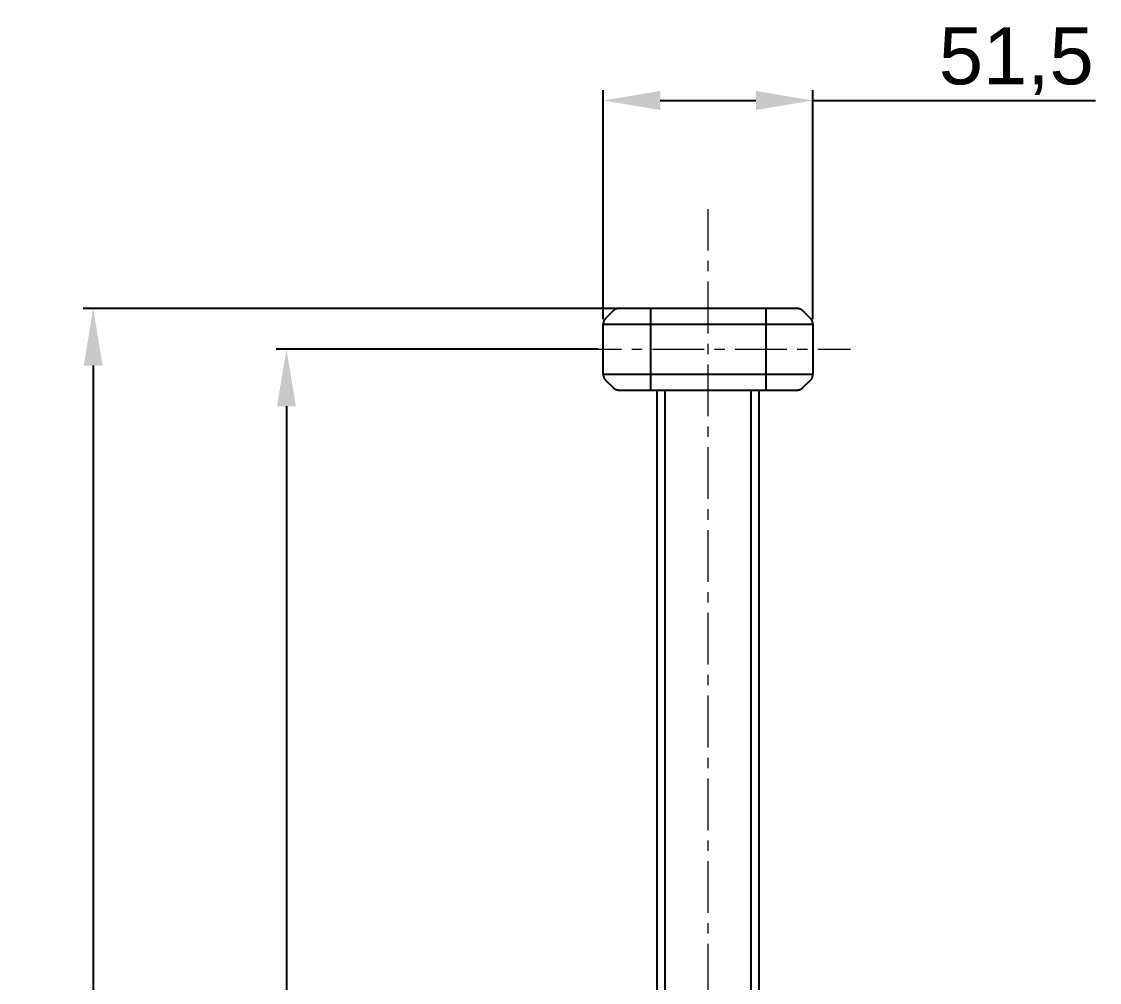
# Model space of a CAD drawing. Header units: millimetres. Extents: x 5343 to 5937, y -2661 to -1821.
# Drawn here: x 5462.2 to 5594.6, y -2285 to -2167.1 of the extents above; entities that cross this region are included whole.
import ezdxf

# ---------------------------------------------------------------- set-up
doc = ezdxf.new("R2010")
doc.units = ezdxf.units.MM
doc.header["$LTSCALE"] = 0.1
doc.linetypes.add('CENTERX2', pattern=[101.6, 63.5, -12.7, 12.7, -12.7])
doc.layers.get('0').update_dxf_attribs({"lineweight": 15})
doc.styles.get("Standard").update_dxf_attribs({"font": 'arial.ttf'})
doc.dimstyles.new('ISO-25', dxfattribs={"dimtxt": 2.5, "dimasz": 2.5, "dimexe": 1.25, "dimexo": 0.625, "dimtad": 1, "dimlfac": 5, "dimtxsty": 'Standard', "dimcen": 2.5, "dimadec": 0, "dimazin": 0, "dimtfac": 1, "dimtmove": 0, "dimatfit": 3, "dimfxl": 1, "dimarcsym": 0})

# ---------------------------------------------------------------- blocks, each defined once
blk = doc.blocks.new('*D36')
at = {"color": 3, "lineweight": -2, "transparency": 16777216}
for p, q in [((5536.86, -2202.3), (5469.76, -2202.3)), ((5471.01, -2209.3), (5471.01, -2517.8)), ((5536.86, -2524.8), (5469.76, -2524.8))]:
    blk.add_line(p, q, dxfattribs=at)
at = {"color": 3, "transparency": 16777216}
for points in [[(5469.84, -2209.3), (5472.17, -2209.3), (5471.01, -2202.3)], [(5469.84, -2517.8), (5472.17, -2517.8), (5471.01, -2524.8)]]:
    blk.add_solid(points, dxfattribs=at)
at = {"layer": 'Defpoints', "color": 0, "transparency": 16777216}
for p in [(5537.49, -2202.3), (5471.01, -2524.8), (5537.49, -2524.8)]:
    blk.add_point(p, dxfattribs=at)
at = {"color": 3, "transparency": 16777216, "insert": (5466.81, -2363.55), "char_height": 7, "attachment_point": 5, "rotation": 90, "bg_fill": 3, "box_fill_scale": 1.1, "bg_fill_color": 256, "bg_fill_true_color": 13158600, "bg_fill_transparency": 0}
blk.add_mtext('645', dxfattribs=at)
blk = doc.blocks.new('*D38')
at = {"color": 3, "lineweight": -2, "transparency": 16777216}
for p, q in [((5533.62, -2203.59), (5533.62, -2175.52)), ((5559.37, -2203.59), (5559.37, -2175.52)), ((5540.62, -2176.77), (5552.37, -2176.77)), ((5559.37, -2176.77), (5594.08, -2176.77))]:
    blk.add_line(p, q, dxfattribs=at)
at = {"color": 3, "transparency": 16777216}
for points in [[(5540.62, -2175.6), (5540.62, -2177.94), (5533.62, -2176.77)], [(5552.37, -2175.6), (5552.37, -2177.94), (5559.37, -2176.77)]]:
    blk.add_solid(points, dxfattribs=at)
at = {"layer": 'Defpoints', "color": 0, "transparency": 16777216}
for p in [(5559.37, -2176.77), (5533.62, -2204.22), (5559.37, -2204.22)]:
    blk.add_point(p, dxfattribs=at)
at = {"color": 3, "transparency": 16777216, "insert": (5584.34, -2171.94), "char_height": 7, "attachment_point": 5, "bg_fill": 3, "box_fill_scale": 1.1, "bg_fill_color": 256, "bg_fill_true_color": 13158600, "bg_fill_transparency": 0}
blk.add_mtext('51,5', dxfattribs=at)
blk = doc.blocks.new('*D42')
at = {"color": 3, "lineweight": -2, "transparency": 16777216}
for p, q in [((5533, -2207.3), (5493.48, -2207.3)), ((5494.73, -2214.3), (5494.73, -2512.8)), ((5515.97, -2519.8), (5493.48, -2519.8))]:
    blk.add_line(p, q, dxfattribs=at)
at = {"color": 3, "transparency": 16777216}
for points in [[(5493.57, -2214.3), (5495.9, -2214.3), (5494.73, -2207.3)], [(5493.57, -2512.8), (5495.9, -2512.8), (5494.73, -2519.8)]]:
    blk.add_solid(points, dxfattribs=at)
at = {"layer": 'Defpoints', "color": 0, "transparency": 16777216}
for p in [(5533.62, -2207.3), (5494.73, -2519.8), (5516.6, -2519.8)]:
    blk.add_point(p, dxfattribs=at)
at = {"color": 3, "transparency": 16777216, "insert": (5490.53, -2363.55), "char_height": 7, "attachment_point": 5, "rotation": 90, "bg_fill": 3, "box_fill_scale": 1.1, "bg_fill_color": 256, "bg_fill_true_color": 13158600, "bg_fill_transparency": 0}
blk.add_mtext('625', dxfattribs=at)

msp = doc.modelspace()

# ---------------------------------------------------------------- linework, layer by layer
at = {"color": 1, "linetype": 'CENTERX2'}
for p, q in [((5546.497, -2540.633), (5546.497, -2190.128)), ((5529.502, -2207.304), (5564.002, -2207.304))]:
    msp.add_line(p, q, dxfattribs=at)
at = {"color": 7, "linetype": 'Continuous', "lineweight": 25}
for p, q in [((5534.843, -2202.597), (5533.921, -2203.511)), ((5534.868, -2202.573), (5534.843, -2202.597)), ((5534.894, -2202.55), (5534.868, -2202.573)), ((5534.92, -2202.528), (5534.894, -2202.55)), ((5534.948, -2202.507), (5534.92, -2202.528)), ((5534.975, -2202.486), (5534.948, -2202.507)), ((5535.004, -2202.467), (5534.975, -2202.486)), ((5535.033, -2202.449), (5535.004, -2202.467)), ((5535.063, -2202.432), (5535.033, -2202.449)), ((5535.093, -2202.416), (5535.063, -2202.432)), ((5535.124, -2202.4), (5535.093, -2202.416)), ((5535.155, -2202.386), (5535.124, -2202.4)), ((5535.187, -2202.373), (5535.155, -2202.386)), ((5535.22, -2202.361), (5535.187, -2202.373)), ((5535.252, -2202.35), (5535.22, -2202.361)), ((5535.285, -2202.341), (5535.252, -2202.35)), ((5535.319, -2202.332), (5535.285, -2202.341)), ((5535.352, -2202.324), (5535.319, -2202.332)), ((5535.386, -2202.318), (5535.352, -2202.324)), ((5535.42, -2202.313), (5535.386, -2202.318)), ((5535.454, -2202.309), (5535.42, -2202.313)), ((5535.488, -2202.306), (5535.454, -2202.309)), ((5535.523, -2202.304), (5535.488, -2202.306)), ((5535.557, -2202.304), (5535.523, -2202.304)), ((5539.416, -2202.304), (5535.557, -2202.304)), ((5553.578, -2202.304), (5539.416, -2202.304)), ((5539.416, -2202.304), (5539.416, -2212.304)), ((5557.436, -2202.304), (5553.578, -2202.304)), ((5553.578, -2202.304), (5553.578, -2212.304)), ((5557.47, -2202.304), (5557.436, -2202.304)), ((5557.505, -2202.306), (5557.47, -2202.304)), ((5557.539, -2202.309), (5557.505, -2202.306)), ((5557.573, -2202.313), (5557.539, -2202.309)), ((5557.607, -2202.318), (5557.573, -2202.313)), ((5557.641, -2202.324), (5557.607, -2202.318)), ((5557.675, -2202.332), (5557.641, -2202.324)), ((5557.708, -2202.341), (5557.675, -2202.332)), ((5557.741, -2202.35), (5557.708, -2202.341)), ((5557.774, -2202.361), (5557.741, -2202.35)), ((5557.806, -2202.373), (5557.774, -2202.361)), ((5557.838, -2202.386), (5557.806, -2202.373)), ((5557.869, -2202.4), (5557.838, -2202.386)), ((5557.9, -2202.416), (5557.869, -2202.4)), ((5557.93, -2202.432), (5557.9, -2202.416)), ((5557.96, -2202.449), (5557.93, -2202.432)), ((5557.989, -2202.467), (5557.96, -2202.449)), ((5558.018, -2202.486), (5557.989, -2202.467)), ((5558.046, -2202.507), (5558.018, -2202.486)), ((5558.073, -2202.528), (5558.046, -2202.507)), ((5558.099, -2202.55), (5558.073, -2202.528)), ((5558.125, -2202.573), (5558.099, -2202.55)), ((5558.15, -2202.597), (5558.125, -2202.573)), ((5559.073, -2203.511), (5558.15, -2202.597)), ((5533.626, -2204.184), (5533.625, -2204.218)), ((5533.625, -2204.218), (5539.429, -2204.218)), ((5533.625, -2210.389), (5533.625, -2204.218)), ((5533.627, -2204.149), (5533.626, -2204.184)), ((5533.63, -2204.115), (5533.627, -2204.149)), ((5533.634, -2204.081), (5533.63, -2204.115)), ((5533.64, -2204.048), (5533.634, -2204.081)), ((5533.646, -2204.014), (5533.64, -2204.048)), ((5533.654, -2203.981), (5533.646, -2204.014)), ((5533.663, -2203.948), (5533.654, -2203.981)), ((5533.672, -2203.915), (5533.663, -2203.948)), ((5533.683, -2203.883), (5533.672, -2203.915)), ((5533.695, -2203.851), (5533.683, -2203.883)), ((5533.709, -2203.819), (5533.695, -2203.851)), ((5533.723, -2203.788), (5533.709, -2203.819)), ((5533.738, -2203.757), (5533.723, -2203.788)), ((5533.755, -2203.727), (5533.738, -2203.757)), ((5533.772, -2203.698), (5533.755, -2203.727)), ((5533.79, -2203.669), (5533.772, -2203.698)), ((5533.81, -2203.641), (5533.79, -2203.669)), ((5533.83, -2203.613), (5533.81, -2203.641)), ((5533.851, -2203.587), (5533.83, -2203.613)), ((5533.874, -2203.56), (5533.851, -2203.587)), ((5533.897, -2203.535), (5533.874, -2203.56)), ((5533.921, -2203.511), (5533.897, -2203.535)), ((5539.429, -2204.218), (5553.564, -2204.218)), ((5553.564, -2204.218), (5559.368, -2204.218)), ((5559.096, -2203.535), (5559.073, -2203.511)), ((5559.12, -2203.56), (5559.096, -2203.535)), ((5559.142, -2203.587), (5559.12, -2203.56)), ((5559.163, -2203.613), (5559.142, -2203.587)), ((5559.183, -2203.641), (5559.163, -2203.613)), ((5559.203, -2203.669), (5559.183, -2203.641)), ((5559.221, -2203.698), (5559.203, -2203.669)), ((5559.238, -2203.727), (5559.221, -2203.698)), ((5559.255, -2203.757), (5559.238, -2203.727)), ((5559.27, -2203.788), (5559.255, -2203.757)), ((5559.284, -2203.819), (5559.27, -2203.788)), ((5559.298, -2203.851), (5559.284, -2203.819)), ((5559.31, -2203.883), (5559.298, -2203.851)), ((5559.321, -2203.915), (5559.31, -2203.883)), ((5559.331, -2203.948), (5559.321, -2203.915)), ((5559.339, -2203.981), (5559.331, -2203.948)), ((5559.347, -2204.014), (5559.339, -2203.981)), ((5559.353, -2204.048), (5559.347, -2204.014)), ((5559.359, -2204.081), (5559.353, -2204.048)), ((5559.363, -2204.115), (5559.359, -2204.081)), ((5559.366, -2204.149), (5559.363, -2204.115)), ((5559.368, -2204.184), (5559.366, -2204.149)), ((5559.368, -2204.218), (5559.368, -2204.184)), ((5559.368, -2204.218), (5559.368, -2210.389)), ((5539.429, -2210.389), (5533.625, -2210.389)), ((5533.625, -2210.389), (5533.626, -2210.424)), ((5533.626, -2210.424), (5533.627, -2210.458)), ((5533.627, -2210.458), (5533.63, -2210.492)), ((5533.63, -2210.492), (5533.634, -2210.526)), ((5533.634, -2210.526), (5533.64, -2210.56)), ((5533.64, -2210.56), (5533.646, -2210.593)), ((5533.646, -2210.593), (5533.654, -2210.627)), ((5533.654, -2210.627), (5533.663, -2210.66)), ((5533.663, -2210.66), (5533.672, -2210.692)), ((5533.672, -2210.692), (5533.683, -2210.725)), ((5533.683, -2210.725), (5533.695, -2210.757)), ((5533.695, -2210.757), (5533.709, -2210.788)), ((5533.709, -2210.788), (5533.723, -2210.819)), ((5533.723, -2210.819), (5533.738, -2210.85)), ((5533.738, -2210.85), (5533.755, -2210.88)), ((5533.755, -2210.88), (5533.772, -2210.909)), ((5533.772, -2210.909), (5533.79, -2210.938)), ((5533.79, -2210.938), (5533.81, -2210.966)), ((5533.81, -2210.966), (5533.83, -2210.994)), ((5533.83, -2210.994), (5533.851, -2211.021)), ((5533.851, -2211.021), (5533.874, -2211.047)), ((5533.874, -2211.047), (5533.897, -2211.072)), ((5533.897, -2211.072), (5533.921, -2211.097)), ((5533.921, -2211.097), (5534.843, -2212.011)), ((5553.564, -2210.389), (5539.429, -2210.389)), ((5559.368, -2210.389), (5553.564, -2210.389)), ((5558.15, -2212.011), (5559.073, -2211.097)), ((5559.073, -2211.097), (5559.096, -2211.072)), ((5559.096, -2211.072), (5559.12, -2211.047)), ((5559.12, -2211.047), (5559.142, -2211.021)), ((5559.142, -2211.021), (5559.163, -2210.994)), ((5559.163, -2210.994), (5559.183, -2210.966)), ((5559.183, -2210.966), (5559.203, -2210.938)), ((5559.203, -2210.938), (5559.221, -2210.909)), ((5559.221, -2210.909), (5559.238, -2210.88)), ((5559.238, -2210.88), (5559.255, -2210.85)), ((5559.255, -2210.85), (5559.27, -2210.819)), ((5559.27, -2210.819), (5559.284, -2210.788)), ((5559.284, -2210.788), (5559.298, -2210.757)), ((5559.298, -2210.757), (5559.31, -2210.725)), ((5559.31, -2210.725), (5559.321, -2210.692)), ((5559.321, -2210.692), (5559.331, -2210.66)), ((5559.331, -2210.66), (5559.339, -2210.627)), ((5559.339, -2210.627), (5559.347, -2210.593)), ((5559.347, -2210.593), (5559.353, -2210.56)), ((5559.353, -2210.56), (5559.359, -2210.526)), ((5559.359, -2210.526), (5559.363, -2210.492)), ((5559.363, -2210.492), (5559.366, -2210.458)), ((5559.366, -2210.458), (5559.368, -2210.424)), ((5559.368, -2210.424), (5559.368, -2210.389)), ((5534.843, -2212.011), (5534.868, -2212.035)), ((5534.868, -2212.035), (5534.894, -2212.057)), ((5534.894, -2212.057), (5534.92, -2212.079)), ((5534.92, -2212.079), (5534.948, -2212.101)), ((5534.948, -2212.101), (5534.975, -2212.121)), ((5534.975, -2212.121), (5535.004, -2212.14)), ((5535.004, -2212.14), (5535.033, -2212.158)), ((5535.033, -2212.158), (5535.063, -2212.175)), ((5535.063, -2212.175), (5535.093, -2212.192)), ((5535.093, -2212.192), (5535.124, -2212.207)), ((5535.124, -2212.207), (5535.155, -2212.221)), ((5535.155, -2212.221), (5535.187, -2212.234)), ((5535.187, -2212.234), (5535.22, -2212.246)), ((5535.22, -2212.246), (5535.252, -2212.257)), ((5535.252, -2212.257), (5535.285, -2212.267)), ((5535.285, -2212.267), (5535.319, -2212.275)), ((5535.319, -2212.275), (5535.352, -2212.283)), ((5535.352, -2212.283), (5535.386, -2212.289)), ((5535.386, -2212.289), (5535.42, -2212.294)), ((5535.42, -2212.294), (5535.454, -2212.298)), ((5535.454, -2212.298), (5535.488, -2212.301)), ((5535.488, -2212.301), (5535.523, -2212.303)), ((5535.523, -2212.303), (5535.557, -2212.304)), ((5535.557, -2212.304), (5539.416, -2212.304)), ((5539.416, -2212.304), (5553.578, -2212.304)), ((5540.247, -2287.417), (5540.247, -2212.304)), ((5541.247, -2287.417), (5541.247, -2212.304)), ((5551.747, -2212.304), (5551.747, -2287.417)), ((5552.747, -2212.304), (5552.747, -2287.417)), ((5553.578, -2212.304), (5557.436, -2212.304)), ((5557.436, -2212.304), (5557.47, -2212.303)), ((5557.47, -2212.303), (5557.505, -2212.301)), ((5557.505, -2212.301), (5557.539, -2212.298)), ((5557.539, -2212.298), (5557.573, -2212.294)), ((5557.573, -2212.294), (5557.607, -2212.289)), ((5557.607, -2212.289), (5557.641, -2212.283)), ((5557.641, -2212.283), (5557.675, -2212.275)), ((5557.675, -2212.275), (5557.708, -2212.267)), ((5557.708, -2212.267), (5557.741, -2212.257)), ((5557.741, -2212.257), (5557.774, -2212.246)), ((5557.774, -2212.246), (5557.806, -2212.234)), ((5557.806, -2212.234), (5557.838, -2212.221)), ((5557.838, -2212.221), (5557.869, -2212.207)), ((5557.869, -2212.207), (5557.9, -2212.192)), ((5557.9, -2212.192), (5557.93, -2212.175)), ((5557.93, -2212.175), (5557.96, -2212.158)), ((5557.96, -2212.158), (5557.989, -2212.14)), ((5557.989, -2212.14), (5558.018, -2212.121)), ((5558.018, -2212.121), (5558.046, -2212.101)), ((5558.046, -2212.101), (5558.073, -2212.079)), ((5558.073, -2212.079), (5558.099, -2212.057)), ((5558.099, -2212.057), (5558.125, -2212.035)), ((5558.125, -2212.035), (5558.15, -2212.011))]:
    msp.add_line(p, q, dxfattribs=at)

# ---------------------------------------------------------------- next in the draw order: dimensions: what is measured, and where the dimension line sits
dim = msp.add_linear_dim(base=(5471.005, -2524.804), p1=(5537.486, -2202.304), p2=(5537.486, -2524.804), angle=90, dimstyle='ISO-25', override={"dimtxt": 7, "dimasz": 7, "dimdec": 1, "dimlfac": 2, "dimclrd": 3, "dimclre": 3, "dimclrt": 3, "dimadec": 1, "dimtdec": 1, "dimfxl": 1.25, "dimtfill": 1})
dim.commit()
dim.dimension.update_dxf_attribs({"geometry": '*D36', "text_midpoint": (5466.806, -2363.554)})

# ---------------------------------------------------------------- next in the draw order: dimensions: what is measured, and where the dimension line sits
dim = msp.add_linear_dim(base=(5559.368, -2176.77), p1=(5533.625, -2204.218), p2=(5559.368, -2204.218), dimstyle='ISO-25', override={"dimtxt": 7, "dimasz": 7, "dimdec": 1, "dimlfac": 2, "dimclrd": 3, "dimclre": 3, "dimclrt": 3, "dimadec": 1, "dimtdec": 1, "dimfxl": 1.25, "dimtfill": 1})
dim.commit()
dim.dimension.update_dxf_attribs({"geometry": '*D38', "text_midpoint": (5584.336, -2176.77), "dimtype": 160})
dim = msp.add_linear_dim(base=(5494.734, -2519.804), p1=(5533.625, -2207.304), p2=(5516.595, -2519.804), angle=90, dimstyle='ISO-25', override={"dimtxt": 7, "dimasz": 7, "dimdec": 1, "dimlfac": 2, "dimclrd": 3, "dimclre": 3, "dimclrt": 3, "dimadec": 1, "dimtdec": 1, "dimfxl": 1.25, "dimtfill": 1})
dim.commit()
dim.dimension.update_dxf_attribs({"geometry": '*D42', "text_midpoint": (5490.535, -2363.554)})

doc.saveas('drawing.dxf')
